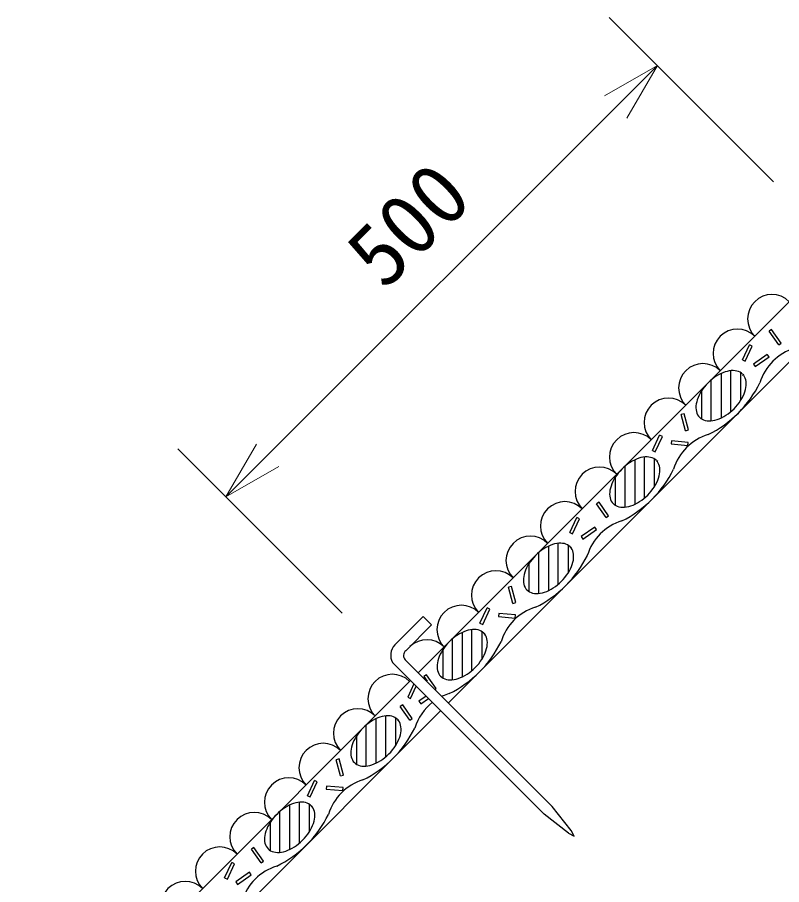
# Model space of a CAD drawing. Units: millimetres, scale not verified. Extents: x 200 to 8201, y 200 to 5823.
# Drawn here: x 2037 to 2664, y 3346 to 4057 of the extents above; entities that cross this region are included whole.
import ezdxf
from ezdxf.enums import TextEntityAlignment as Align

# ---------------------------------------------------------------- set-up
doc = ezdxf.new("R2010")
doc.units = ezdxf.units.MM
doc.header["$LTSCALE"] = 20
doc.layers.add('C-STR', color=7, linetype='Continuous', lineweight=25)
doc.layers.add('C-STR-DIM', color=1, linetype='Continuous', lineweight=13)
doc.styles.add('ＭＳ ゴシック', font='')
doc.styles.get('ＭＳ ゴシック').set_extended_font_data('MS Gothic')

msp = doc.modelspace()

# ---------------------------------------------------------------- linework, layer by layer
at = {"layer": 'C-STR'}
for p, q in [((2366.13, 3520.16), (2713.12, 3867.15)), ((2390.88, 3495.41), (2737.88, 3842.41)), ((2661.28, 3788.48), (2653.42, 3799.71)), ((2631.47, 3776.18), (2637.26, 3788.6)), ((2642.1, 3770.8), (2653.33, 3778.67)), ((2622.04, 3733.85), (2622.04, 3767.38)), ((2606.04, 3726.32), (2606.04, 3759.85)), ((2614.04, 3765.04), (2614.04, 3728.66)), ((2630.04, 3765.85), (2630.04, 3742.91)), ((2632.57, 3764.53), (2631.72, 3763.54)), ((2598.04, 3750.79), (2598.04, 3727.85)), ((2584.93, 3718.2), (2581.39, 3731.44)), ((2557.88, 3702.02), (2563.68, 3714.44)), ((2573.17, 3707.38), (2586.83, 3706.18)), ((2551.33, 3663.14), (2551.33, 3696.67)), ((2559.33, 3695.14), (2559.33, 3672.2)), ((2535.33, 3655.61), (2535.33, 3689.14)), ((2543.33, 3694.33), (2543.33, 3657.95)), ((2561.86, 3693.82), (2561, 3692.83)), ((2527.33, 3680.08), (2527.33, 3657.14)), ((2519.86, 3647.06), (2511.99, 3658.29)), ((2490.04, 3634.76), (2495.84, 3647.18)), ((2500.68, 3629.38), (2511.91, 3637.25)), ((2480.62, 3592.43), (2480.62, 3625.96)), ((2488.62, 3624.43), (2488.62, 3601.49)), ((2464.62, 3584.9), (2464.62, 3618.43)), ((2472.62, 3623.62), (2472.62, 3587.24)), ((2491.15, 3623.11), (2490.29, 3622.12)), ((2456.62, 3609.37), (2456.62, 3586.43)), ((2443.51, 3576.78), (2439.96, 3590.02)), ((2416.46, 3560.59), (2422.26, 3573.02)), ((2346.72, 3542.72), (2370.01, 3566.02)), ((2376.81, 3559.22), (2370.01, 3566.02)), ((2431.75, 3565.95), (2445.41, 3564.76)), ((2376.81, 3559.22), (2355.56, 3537.96)), ((2401.91, 3552.91), (2401.91, 3516.53)), ((2409.91, 3521.72), (2409.91, 3555.25)), ((2417.91, 3553.72), (2417.91, 3530.78)), ((2393.91, 3514.19), (2393.91, 3547.72)), ((2420.44, 3552.4), (2419.58, 3551.41)), ((2385.91, 3538.66), (2385.91, 3515.72)), ((2344.86, 3528.29), (2469.15, 3404.08)), ((2355.27, 3530.61), (2475.51, 3410.44)), ((2076.64, 3230.66), (2359.57, 3513.59)), ((2362.35, 3510.82), (2357.24, 3499.87)), ((2370.57, 3516.87), (2373.25, 3513.05)), ((2359.5, 3498.82), (2364.22, 3508.95)), ((2379.74, 3506.55), (2380.48, 3507.07)), ((2357.24, 3499.87), (2359.5, 3498.82)), ((2372.44, 3500.73), (2366.45, 3496.54)), ((2366.45, 3496.54), (2367.88, 3494.5)), ((2367.88, 3494.5), (2374.22, 3498.94)), ((2037.33, 3141.86), (2384.32, 3488.85)), ((2358.95, 3481.09), (2351.08, 3492.32)), ((2331.2, 3482.2), (2331.2, 3445.82)), ((2339.2, 3451.01), (2339.2, 3484.54)), ((2347.2, 3483.01), (2347.2, 3460.07)), ((2323.2, 3443.48), (2323.2, 3477.01)), ((2349.73, 3481.69), (2348.87, 3480.7)), ((2315.2, 3467.95), (2315.2, 3445.01)), ((2302.09, 3435.36), (2298.54, 3448.6)), ((2275.04, 3419.17), (2280.84, 3431.6)), ((2290.33, 3424.53), (2303.99, 3423.34)), ((2260.48, 3411.49), (2260.48, 3375.11)), ((2268.48, 3380.3), (2268.48, 3413.83)), ((2276.48, 3412.3), (2276.48, 3389.36)), ((2279.02, 3410.98), (2278.16, 3409.98)), ((2252.48, 3372.77), (2252.48, 3406.3)), ((2488.95, 3388.53), (2469.15, 3404.08)), ((2491.07, 3390.65), (2475.51, 3410.44)), ((2244.48, 3397.24), (2244.48, 3374.3)), ((2493.55, 3386.05), (2491.07, 3390.65)), ((2488.95, 3388.53), (2493.55, 3386.05)), ((2237.02, 3364.22), (2229.15, 3375.45)), ((2207.2, 3351.91), (2213, 3364.34)), ((2217.84, 3346.54), (2229.07, 3354.4))]:
    msp.add_line(p, q, dxfattribs=at)
for points in [[(2661.28, 3788.48), (2663.32, 3789.91), (2655.46, 3801.14), (2653.42, 3799.71)], [(2631.47, 3776.18), (2633.72, 3775.12), (2639.52, 3787.55), (2637.26, 3788.6)], [(2653.33, 3778.67), (2651.91, 3780.71), (2640.68, 3772.84), (2642.1, 3770.8)], [(2631.72, 3764.53), (2630.72, 3765.39), (2629.61, 3766.1), (2628.37, 3766.67), (2627.02, 3767.09), (2625.58, 3767.36), (2624.04, 3767.46), (2622.43, 3767.42), (2620.76, 3767.21), (2619.04, 3766.85), (2617.28, 3766.34), (2615.49, 3765.68), (2613.69, 3764.88), (2611.9, 3763.94), (2610.12, 3762.87), (2608.37, 3761.67), (2606.66, 3760.37), (2605.01, 3758.96), (2603.43, 3757.46), (2601.93, 3755.88), (2600.52, 3754.23), (2599.22, 3752.52), (2598.02, 3750.77), (2596.95, 3748.99), (2596.01, 3747.2), (2595.21, 3745.4), (2594.55, 3743.61), (2594.04, 3741.85), (2593.68, 3740.13), (2593.47, 3738.46), (2593.43, 3736.85), (2593.53, 3735.31), (2593.8, 3733.87), (2594.22, 3732.52), (2594.79, 3731.28), (2595.5, 3730.17), (2596.36, 3729.17), (2597.35, 3728.32), (2598.47, 3727.6), (2599.71, 3727.03), (2601.05, 3726.61), (2602.5, 3726.35), (2604.03, 3726.24), (2605.64, 3726.29), (2607.31, 3726.49), (2609.04, 3726.85), (2610.8, 3727.36), (2612.59, 3728.02), (2614.38, 3728.83), (2616.18, 3729.77), (2617.96, 3730.84), (2619.71, 3732.03), (2621.41, 3733.34), (2623.06, 3734.75), (2624.64, 3736.25), (2626.14, 3737.83), (2627.55, 3739.48), (2628.86, 3741.18), (2630.05, 3742.93), (2631.12, 3744.71), (2632.06, 3746.51), (2632.87, 3748.3), (2633.53, 3750.09), (2634.04, 3751.85), (2634.4, 3753.58), (2634.6, 3755.25), (2634.65, 3756.86), (2634.54, 3758.39), (2634.28, 3759.84), (2633.86, 3761.18), (2633.29, 3762.42), (2632.57, 3763.54)], [(2584.93, 3718.2), (2587.34, 3718.85), (2583.79, 3732.09), (2581.39, 3731.44)], [(2557.88, 3702.02), (2560.14, 3700.96), (2565.93, 3713.39), (2563.68, 3714.44)], [(2586.83, 3706.18), (2587.05, 3708.66), (2573.39, 3709.86), (2573.17, 3707.38)], [(2561, 3693.82), (2560.01, 3694.68), (2558.89, 3695.39), (2557.66, 3695.96), (2556.31, 3696.38), (2554.87, 3696.65), (2553.33, 3696.75), (2551.72, 3696.71), (2550.05, 3696.5), (2548.33, 3696.14), (2546.57, 3695.63), (2544.78, 3694.97), (2542.98, 3694.17), (2541.19, 3693.23), (2539.41, 3692.15), (2537.66, 3690.96), (2535.95, 3689.66), (2534.3, 3688.25), (2532.72, 3686.75), (2531.22, 3685.17), (2529.81, 3683.52), (2528.51, 3681.81), (2527.31, 3680.06), (2526.24, 3678.28), (2525.3, 3676.49), (2524.5, 3674.69), (2523.84, 3672.9), (2523.33, 3671.14), (2522.97, 3669.42), (2522.76, 3667.74), (2522.71, 3666.14), (2522.82, 3664.6), (2523.09, 3663.16), (2523.51, 3661.81), (2524.08, 3660.57), (2524.79, 3659.46), (2525.65, 3658.46), (2526.64, 3657.61), (2527.76, 3656.89), (2529, 3656.32), (2530.34, 3655.9), (2531.79, 3655.64), (2533.32, 3655.53), (2534.93, 3655.58), (2536.6, 3655.78), (2538.33, 3656.14), (2540.09, 3656.65), (2541.88, 3657.31), (2543.67, 3658.12), (2545.47, 3659.06), (2547.25, 3660.13), (2549, 3661.32), (2550.7, 3662.63), (2552.35, 3664.03), (2553.93, 3665.53), (2555.43, 3667.12), (2556.84, 3668.77), (2558.15, 3670.47), (2559.34, 3672.22), (2560.41, 3674), (2561.35, 3675.79), (2562.16, 3677.59), (2562.82, 3679.38), (2563.33, 3681.14), (2563.69, 3682.87), (2563.89, 3684.54), (2563.94, 3686.15), (2563.83, 3687.68), (2563.57, 3689.13), (2563.15, 3690.47), (2562.58, 3691.71), (2561.86, 3692.83)], [(2519.86, 3647.06), (2521.9, 3648.49), (2514.03, 3659.72), (2511.99, 3658.29)], [(2490.04, 3634.76), (2492.3, 3633.7), (2498.09, 3646.13), (2495.84, 3647.18)], [(2511.91, 3637.25), (2510.48, 3639.29), (2499.25, 3631.42), (2500.68, 3629.38)], [(2490.29, 3623.11), (2489.3, 3623.97), (2488.18, 3624.68), (2486.95, 3625.25), (2485.6, 3625.67), (2484.16, 3625.93), (2482.62, 3626.04), (2481.01, 3626), (2479.34, 3625.79), (2477.62, 3625.43), (2475.85, 3624.92), (2474.07, 3624.26), (2472.27, 3623.46), (2470.47, 3622.51), (2468.7, 3621.44), (2466.95, 3620.25), (2465.24, 3618.95), (2463.59, 3617.54), (2462.01, 3616.04), (2460.51, 3614.46), (2459.1, 3612.81), (2457.8, 3611.1), (2456.6, 3609.35), (2455.53, 3607.57), (2454.59, 3605.78), (2453.79, 3603.98), (2453.13, 3602.19), (2452.62, 3600.43), (2452.26, 3598.71), (2452.05, 3597.03), (2452, 3595.42), (2452.11, 3593.89), (2452.38, 3592.45), (2452.8, 3591.1), (2453.37, 3589.86), (2454.08, 3588.74), (2454.94, 3587.75), (2455.93, 3586.9), (2457.05, 3586.18), (2458.29, 3585.61), (2459.63, 3585.19), (2461.08, 3584.93), (2462.61, 3584.82), (2464.22, 3584.87), (2465.89, 3585.07), (2467.62, 3585.43), (2469.38, 3585.94), (2471.17, 3586.6), (2472.96, 3587.41), (2474.76, 3588.35), (2476.54, 3589.42), (2478.29, 3590.61), (2479.99, 3591.92), (2481.64, 3593.32), (2483.22, 3594.82), (2484.72, 3596.41), (2486.13, 3598.06), (2487.44, 3599.76), (2488.63, 3601.51), (2489.7, 3603.29), (2490.64, 3605.08), (2491.44, 3606.88), (2492.1, 3608.67), (2492.62, 3610.43), (2492.98, 3612.15), (2493.18, 3613.83), (2493.23, 3615.44), (2493.12, 3616.97), (2492.86, 3618.41), (2492.44, 3619.76), (2491.87, 3621), (2491.15, 3622.12)], [(2443.51, 3576.78), (2445.92, 3577.42), (2442.37, 3590.67), (2439.96, 3590.02)], [(2416.46, 3560.59), (2418.72, 3559.54), (2424.51, 3571.97), (2422.26, 3573.02)], [(2445.41, 3564.76), (2445.63, 3567.24), (2431.97, 3568.43), (2431.75, 3565.95)], [(2419.58, 3552.4), (2418.59, 3553.26), (2417.47, 3553.97), (2416.24, 3554.54), (2414.89, 3554.96), (2413.44, 3555.22), (2411.91, 3555.33), (2410.3, 3555.28), (2408.63, 3555.08), (2406.91, 3554.72), (2405.14, 3554.21), (2403.36, 3553.55), (2401.56, 3552.74), (2399.76, 3551.8), (2397.98, 3550.73), (2396.24, 3549.54), (2394.53, 3548.24), (2392.88, 3546.83), (2391.3, 3545.33), (2389.8, 3543.75), (2388.39, 3542.1), (2387.09, 3540.39), (2385.89, 3538.64), (2384.82, 3536.86), (2383.88, 3535.07), (2383.08, 3533.27), (2382.42, 3531.48), (2381.91, 3529.72), (2381.55, 3528), (2381.34, 3526.32), (2381.29, 3524.71), (2381.4, 3523.18), (2381.67, 3521.74), (2382.09, 3520.39), (2382.65, 3519.15), (2383.37, 3518.03), (2384.23, 3517.04), (2385.22, 3516.19), (2386.34, 3515.47), (2387.58, 3514.9), (2388.92, 3514.48), (2390.37, 3514.22), (2391.9, 3514.11), (2393.51, 3514.16), (2395.18, 3514.36), (2396.91, 3514.72), (2398.67, 3515.23), (2400.45, 3515.89), (2402.25, 3516.7), (2404.05, 3517.64), (2405.83, 3518.71), (2407.58, 3519.9), (2409.28, 3521.21), (2410.93, 3522.61), (2412.51, 3524.11), (2414.01, 3525.69), (2415.42, 3527.34), (2416.73, 3529.05), (2417.92, 3530.8), (2418.99, 3532.58), (2419.93, 3534.37), (2420.73, 3536.17), (2421.39, 3537.96), (2421.91, 3539.72), (2422.27, 3541.44), (2422.47, 3543.12), (2422.52, 3544.73), (2422.41, 3546.26), (2422.15, 3547.7), (2421.73, 3549.05), (2421.16, 3550.29), (2420.44, 3551.41)], [(2380.48, 3507.07), (2372.61, 3518.3), (2370.57, 3516.87)], [(2358.95, 3481.09), (2360.99, 3482.52), (2353.12, 3493.75), (2351.08, 3492.32)], [(2348.87, 3481.69), (2347.88, 3482.54), (2346.76, 3483.26), (2345.53, 3483.83), (2344.18, 3484.25), (2342.73, 3484.51), (2341.2, 3484.62), (2339.59, 3484.57), (2337.92, 3484.37), (2336.2, 3484.01), (2334.43, 3483.5), (2332.65, 3482.84), (2330.85, 3482.03), (2329.05, 3481.09), (2327.27, 3480.02), (2325.53, 3478.83), (2323.82, 3477.52), (2322.17, 3476.12), (2320.59, 3474.62), (2319.09, 3473.04), (2317.68, 3471.39), (2316.37, 3469.68), (2315.18, 3467.93), (2314.11, 3466.15), (2313.17, 3464.36), (2312.37, 3462.56), (2311.71, 3460.77), (2311.2, 3459.01), (2310.84, 3457.29), (2310.63, 3455.61), (2310.58, 3454), (2310.69, 3452.47), (2310.96, 3451.03), (2311.37, 3449.68), (2311.94, 3448.44), (2312.66, 3447.32), (2313.52, 3446.33), (2314.51, 3445.47), (2315.63, 3444.76), (2316.87, 3444.19), (2318.21, 3443.77), (2319.66, 3443.51), (2321.19, 3443.4), (2322.8, 3443.45), (2324.47, 3443.65), (2326.2, 3444.01), (2327.96, 3444.52), (2329.74, 3445.18), (2331.54, 3445.99), (2333.34, 3446.93), (2335.12, 3448), (2336.87, 3449.19), (2338.57, 3450.49), (2340.22, 3451.9), (2341.8, 3453.4), (2343.3, 3454.98), (2344.71, 3456.63), (2346.02, 3458.34), (2347.21, 3460.09), (2348.28, 3461.87), (2349.22, 3463.66), (2350.02, 3465.46), (2350.68, 3467.25), (2351.2, 3469.01), (2351.55, 3470.73), (2351.76, 3472.41), (2351.81, 3474.02), (2351.7, 3475.55), (2351.43, 3476.99), (2351.02, 3478.34), (2350.45, 3479.58), (2349.73, 3480.7)], [(2302.09, 3435.36), (2304.5, 3436), (2300.95, 3449.25), (2298.54, 3448.6)], [(2275.04, 3419.17), (2277.3, 3418.12), (2283.09, 3430.55), (2280.84, 3431.6)], [(2303.99, 3423.34), (2304.21, 3425.82), (2290.55, 3427.01), (2290.33, 3424.53)], [(2278.16, 3410.98), (2277.17, 3411.83), (2276.05, 3412.55), (2274.81, 3413.12), (2273.47, 3413.54), (2272.02, 3413.8), (2270.49, 3413.91), (2268.88, 3413.86), (2267.21, 3413.66), (2265.48, 3413.3), (2263.72, 3412.79), (2261.94, 3412.13), (2260.14, 3411.32), (2258.34, 3410.38), (2256.56, 3409.31), (2254.81, 3408.12), (2253.11, 3406.81), (2251.46, 3405.41), (2249.88, 3403.91), (2248.38, 3402.32), (2246.97, 3400.67), (2245.66, 3398.97), (2244.47, 3397.22), (2243.4, 3395.44), (2242.46, 3393.65), (2241.66, 3391.85), (2241, 3390.06), (2240.48, 3388.3), (2240.12, 3386.57), (2239.92, 3384.9), (2239.87, 3383.29), (2239.98, 3381.76), (2240.25, 3380.31), (2240.66, 3378.97), (2241.23, 3377.73), (2241.95, 3376.61), (2242.81, 3375.62), (2243.8, 3374.76), (2244.92, 3374.05), (2246.15, 3373.48), (2247.5, 3373.06), (2248.95, 3372.79), (2250.48, 3372.69), (2252.09, 3372.73), (2253.76, 3372.94), (2255.48, 3373.3), (2257.25, 3373.81), (2259.03, 3374.47), (2260.83, 3375.27), (2262.63, 3376.22), (2264.41, 3377.29), (2266.15, 3378.48), (2267.86, 3379.78), (2269.51, 3381.19), (2271.09, 3382.69), (2272.59, 3384.27), (2274, 3385.92), (2275.3, 3387.63), (2276.5, 3389.38), (2277.57, 3391.16), (2278.51, 3392.95), (2279.31, 3394.75), (2279.97, 3396.54), (2280.48, 3398.3), (2280.84, 3400.02), (2281.05, 3401.7), (2281.1, 3403.3), (2280.99, 3404.84), (2280.72, 3406.28), (2280.3, 3407.63), (2279.74, 3408.87), (2279.02, 3409.98)], [(2237.02, 3364.22), (2239.05, 3365.64), (2231.19, 3376.88), (2229.15, 3375.45)], [(2207.2, 3351.91), (2209.46, 3350.86), (2215.25, 3363.29), (2213, 3364.34)], [(2229.07, 3354.4), (2227.64, 3356.44), (2216.41, 3348.58), (2217.84, 3346.54)]]:
    msp.add_lwpolyline(points, dxfattribs=at)
for centre, radius, start, end in [((2655.76, 3809.78), 20, 45, 225), ((2627.47, 3781.5), 20, 45, 225), ((2686.52, 3745.08), 42.5, 106.92751, 163.07249), ((2599.19, 3753.22), 20, 45, 225), ((2562.77, 3798.12), 92.5, 296.07536, 333.92464), ((2570.9, 3724.93), 20, 45, 225), ((2542.62, 3696.65), 20, 45, 225), ((2615.81, 3674.37), 42.5, 106.92751, 163.07249), ((2514.34, 3668.36), 20, 45, 225), ((2492.06, 3727.41), 92.5, 296.07536, 333.92464), ((2486.05, 3640.08), 20, 45, 225), ((2545.09, 3603.66), 42.5, 106.92751, 163.07249), ((2457.77, 3611.79), 20, 45, 225), ((2421.35, 3656.7), 92.5, 296.07536, 333.92464), ((2429.48, 3583.51), 20, 45, 225), ((2401.2, 3555.23), 20, 45, 225), ((2474.38, 3532.95), 42.5, 106.92751, 163.07249), ((2372.91, 3526.94), 20, 45, 133.82156), ((2355.4, 3534.26), 12.12, 135.76262, 209.53793), ((2350.64, 3585.99), 92.5, 296.07536, 333.92464), ((2358.8, 3534.15), 5, 130.3409, 225.01704), ((2344.63, 3498.66), 20, 45, 225), ((2403.67, 3462.24), 42.5, 106.92751, 115.17844), ((2316.35, 3470.37), 20, 45, 225), ((2403.67, 3462.24), 42.5, 127.71502, 163.07249), ((2279.93, 3515.27), 92.5, 296.07536, 333.92464), ((2288.06, 3442.09), 20, 45, 225), ((2259.78, 3413.8), 20, 45, 225), ((2332.96, 3391.53), 42.5, 106.92751, 163.07249), ((2231.49, 3385.52), 20, 45, 225), ((2209.22, 3444.56), 92.5, 296.07536, 333.92464), ((2203.21, 3357.24), 20, 45, 225), ((2262.25, 3320.82), 42.5, 106.92751, 163.07249), ((2174.92, 3328.95), 20, 45, 225)]:
    msp.add_arc(centre, radius, start, end, dxfattribs=at)
at = {"layer": 'C-STR-DIM'}
for p, q in [((2657.11, 3922.15), (2522.4, 4056.86)), ((2208.24, 3663.91), (2561.8, 4017.47)), ((2561.8, 4017.47), (2518.49, 3992.47)), ((2561.8, 4017.47), (2536.8, 3974.16)), ((2303.56, 3568.6), (2168.85, 3703.3)), ((2208.24, 3663.91), (2233.24, 3707.21)), ((2208.24, 3663.91), (2251.54, 3688.91))]:
    msp.add_line(p, q, dxfattribs=at)

# ---------------------------------------------------------------- texts
at = {"layer": 'C-STR-DIM', "color": 7, "style": 'ＭＳ ゴシック'}
msp.add_text('500', height=51.32, rotation=45, dxfattribs=at).set_placement((2349.19, 3821.33), align=Align.BOTTOM_LEFT)

doc.saveas('drawing.dxf')
